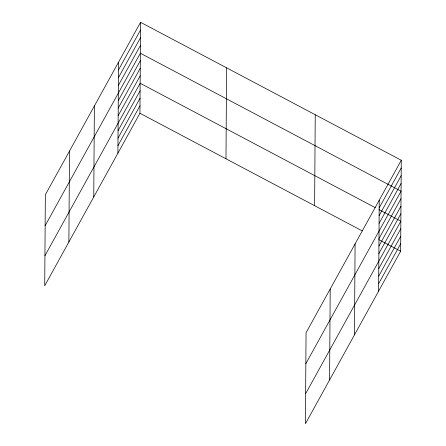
<?xml version="1.0" encoding="UTF-8"?>
<svg xmlns="http://www.w3.org/2000/svg" width="446" height="446" viewBox="0 0 446 446"><rect width="100%" height="100%" fill="white"/><g stroke="black" fill="none" stroke-linecap="round" stroke-linejoin="round"><path stroke-width="0.67" d="M68.879 241.994L69.498 151.038M93.76 196.92L94.379 105.964M117.911 153.173L118.53 62.217M140.562 22.3L45.347 194.785L44.728 285.747L139.944 113.262L140.562 22.3L401.272 160.253L400.653 251.215L305.438 423.7L306.056 332.738L401.272 160.253M225.977 158.787L226.596 67.825M314.62 205.69L315.238 114.728M329.583 379.953L330.207 288.991M354.47 334.879L355.088 243.917M378.615 291.132L379.239 200.17M118.48 69.944L140.512 30.033M118.424 77.676L140.462 37.765M118.374 85.409L140.406 45.498M45.135 225.709L140.356 53.225L401.06 191.183L305.844 363.668M118.268 100.645L140.3 60.728M118.218 108.149L140.25 68.232M118.168 115.653L140.2 75.742M44.934 255.725L140.15 83.246L375.231 207.641M118.062 130.661L140.1 90.75M118.012 138.165L140.044 98.254M117.961 145.669L139.994 105.758M379.184 207.903L401.222 167.986M379.133 215.635L401.166 175.718M379.078 223.362L401.116 183.451M378.977 238.599L401.01 198.687M378.927 246.103L400.96 206.191M378.871 253.607L400.909 213.695M305.638 393.684L400.854 221.199L378.888 209.575M378.771 268.62L400.803 228.703M378.721 276.124L400.753 236.207M378.671 283.628L400.703 243.711M139.944 113.262L362.213 230.877M378.687 239.591L400.653 251.215"/></g></svg>
